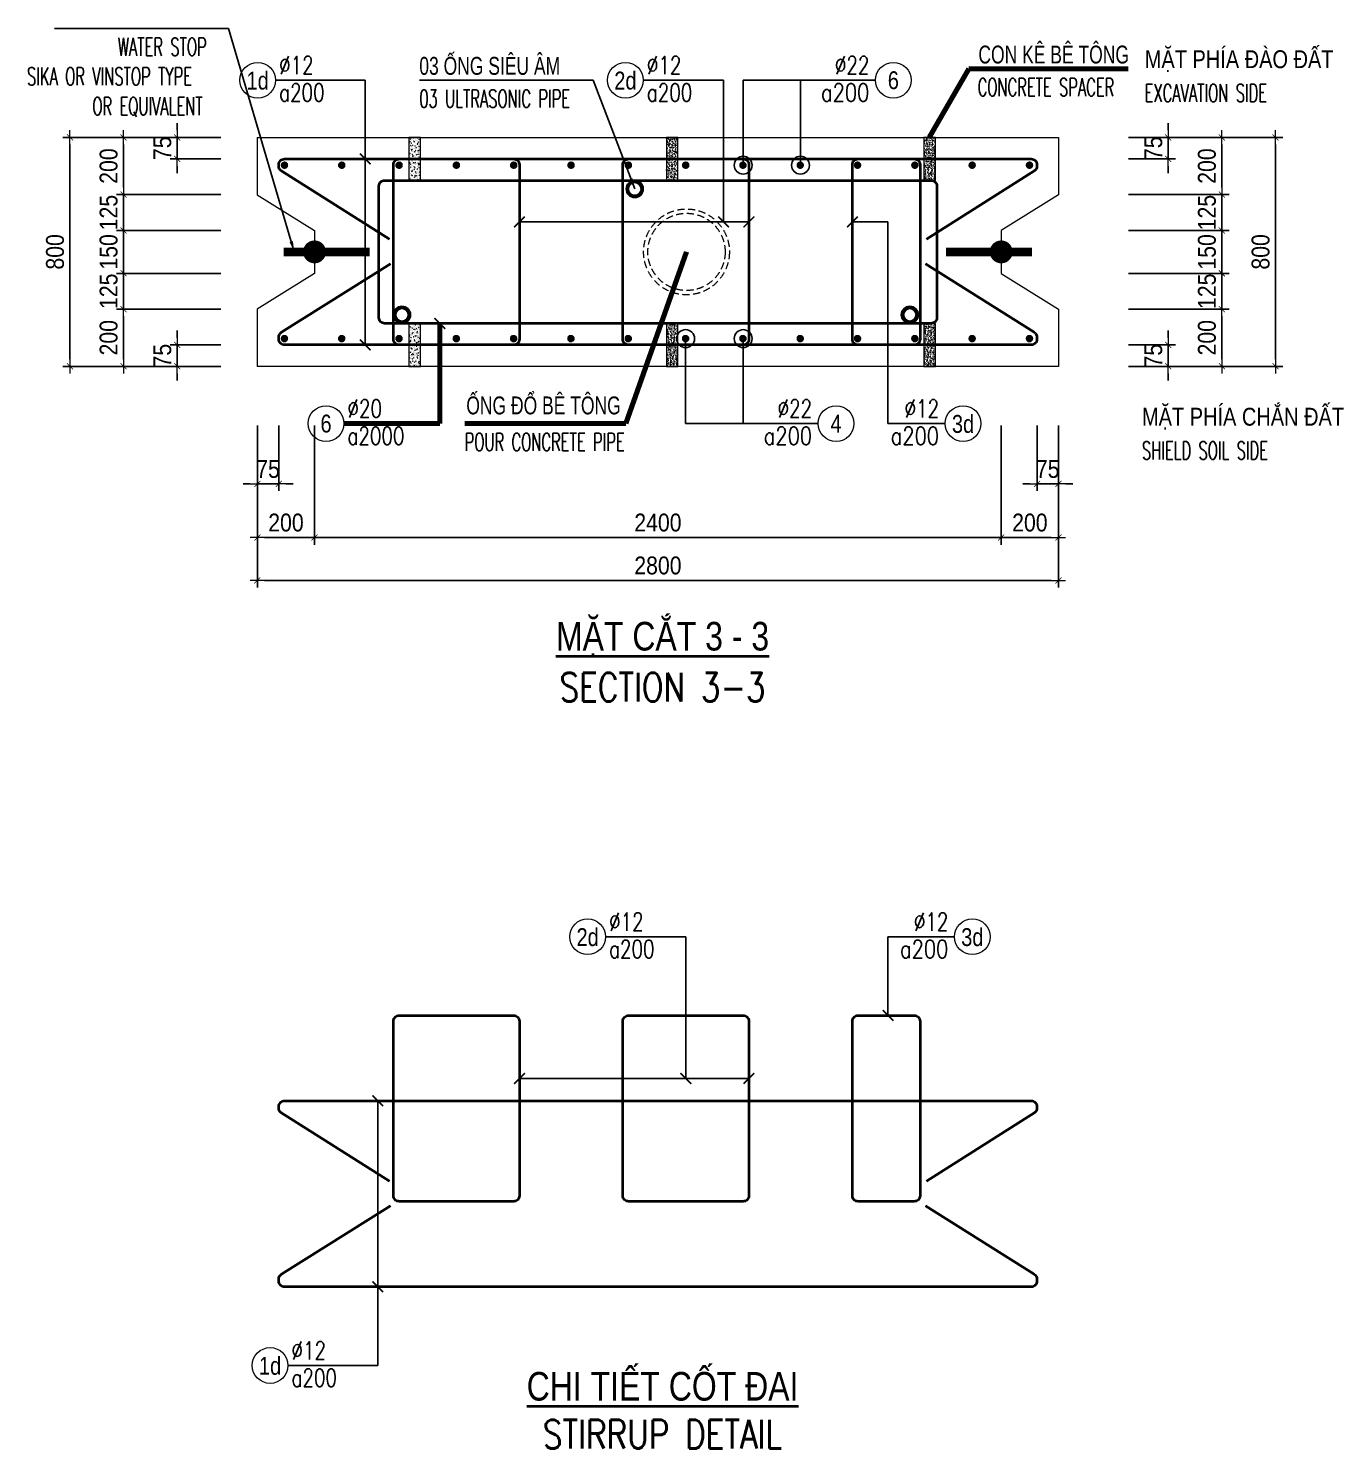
# Model space of a CAD drawing. Header units: millimetres. Extents: x -642477 to 1168880, y -27982 to 330379.
# Drawn here: x 72761 to 86552, y 66877 to 81767 of the extents above; entities that cross this region are included whole.
import ezdxf
from ezdxf.enums import TextEntityAlignment as Align

# ---------------------------------------------------------------- set-up
doc = ezdxf.new("R2010")
doc.units = ezdxf.units.MM
doc.linetypes.add('HIDDEN', pattern=[0.375, 0.25, -0.125])
doc.layers.get('0').update_dxf_attribs({"lineweight": 20})
doc.layers.get('Defpoints').update_dxf_attribs({"color": 151, "lineweight": 9})
for name, color, linetype, lineweight in [('NDC_S_BREAK-LINE', 1, 'Continuous', 15), ('NDC_S_DIAPHGRAM WALL', 3, 'Continuous', 20), ('NDC_S_DIM', 1, 'Continuous', 15), ('NDC_S_ENG TITLE', 3, 'Continuous', 20), ('NDC_S_HATCH MATERIAL', 8, 'Continuous', 13), ('NDC_S_LEADER', 1, 'Continuous', 15), ('NDC_S_LEVEL TEXT', 7, 'Continuous', 20), ('NDC_S_REBAR', 4, 'Continuous', 35), ('NDC_S_VN TEXT', 7, 'Continuous', 20), ('NDC_S_VN TITLE', 6, 'Continuous', 35)]:
    doc.layers.add(name, color=color, linetype=linetype, lineweight=lineweight)
doc.layers.add('NDC_S_REBAR DES.', color=2, linetype='Continuous')
doc.styles.add('ARIAL', font='arial.ttf', dxfattribs={"width": 0.8})
doc.styles.add('NDC_ARIAL', font='arial.ttf', dxfattribs={"width": 0.85})
doc.styles.add('NDC_DIM', font='', dxfattribs={"width": 0.75})
doc.styles.add('NDC_EN TXT', font='romans.shx', dxfattribs={"width": 0.8})
doc.styles.get('NDC_DIM').set_extended_font_data('Dotum')
doc.dimstyles.new('A1-NDC-1-25 (x3)', dxfattribs={"dimscale": 75, "dimtxt": 2.5, "dimasz": 1, "dimexe": 1, "dimexo": 0, "dimgap": 0.8, "dimtad": 1, "dimdec": 0, "dimlfac": 0.333333, "dimdsep": 46, "dimtxsty": 'NDC_ARIAL', "dimblk": 'DIMMARK', "dimcen": 49999.938995, "dimdle": 1.5, "dimclrd": 1, "dimclre": 1, "dimclrt": 3, "dimadec": 0, "dimazin": 0, "dimtfac": 1, "dimtdec": 0, "dimtix": 1, "dimtmove": 2, "dimatfit": 3, "dimfxl": 1, "dimarcsym": 0})
doc.dimstyles.new('NDC_dim_25', dxfattribs={"dimscale": 25, "dimtxt": 2.2, "dimasz": 1.5, "dimexe": 1.5, "dimexo": 2.5, "dimgap": 1, "dimtad": 1, "dimdec": 0, "dimzin": 0, "dimdsep": 46, "dimtxsty": 'NDC_DIM', "dimblk": 'DIMMARK', "dimcen": 0.09, "dimdle": 1.2, "dimclrd": 1, "dimclre": 1, "dimclrt": 3, "dimadec": 0, "dimazin": 0, "dimtfac": 1, "dimtdec": 0, "dimtix": 1, "dimtofl": 0, "dimtmove": 0, "dimatfit": 3, "dimfxl": 6, "dimfxlon": 1, "dimtolj": 1, "dimtzin": 0, "dimarcsym": 0})

# ---------------------------------------------------------------- blocks, each defined once
blk = doc.blocks.new('DIMMARK')
at = {"layer": 'NDC_S_DIM', "color": 1}
blk.add_line((-1.5, 0), (1, 0), dxfattribs=at)
at = {"layer": 'NDC_S_DIM', "color": 2, "const_width": 0.1}
blk.add_lwpolyline([(-0.424, -0.424), (0.424, 0.424)], dxfattribs=at)
blk = doc.blocks.new('*U366')
blk.add_circle((2.5, 0), 2.5)
at = {"layer": 'NDC_S_VN TEXT', "color": 3, "style": 'NDC_EN TXT'}
for tag, width, p in [('DK2', 0.75, (-0.85, 0.85)), ('KC2', 0.8, (-0.85, -2.97))]:
    blk.add_attdef(tag, text='', height=2.5, dxfattribs=dict(at, width=width)).set_placement(p, align=Align.RIGHT)
at = {"layer": 'NDC_S_VN TEXT', "color": 7, "style": 'ARIAL', "width": 0.8}
blk.add_attdef('SH3', text='', height=2.5, dxfattribs=at).set_placement((2.5, 0), align=Align.MIDDLE)
blk = doc.blocks.new('Ong sieu am')
at = {"layer": 'NDC_S_HATCH MATERIAL'}
h = blk.add_hatch(dxfattribs=at)
h.set_pattern_fill('ANSI31', color=256, scale=20)
h.set_pattern_definition([(45, (0, 0), (-1.76776695, 1.76776695), [])])
h.paths.add_polyline_path([(-7119.3, 51158.9, 1), (-7179.3, 51158.9, 1)])
h.paths.add_polyline_path([(-7171.3, 51158.9, -1), (-7127.3, 51158.9, -1)], flags=16)
at = {"layer": 'NDC_S_REBAR DES.'}
for radius in [30, 22]:
    blk.add_circle((-7149.3, 51158.9), radius, dxfattribs=at)
blk = doc.blocks.new('ong do BT')
at = {"layer": 'NDC_S_HATCH MATERIAL', "linetype": 'HIDDEN', "ltscale": 100}
for radius in [150, 135]:
    blk.add_circle((-6323.7, 51237.8), radius, dxfattribs=at)
blk = doc.blocks.new('con ke BT')
at = {"layer": 'NDC_S_HATCH MATERIAL'}
h = blk.add_hatch(dxfattribs=at)
h.set_pattern_fill('AR-CONC', color=256, scale=2)
h.set_pattern_definition([(50, (0, 0), (14.3452037, -1.2550427), [1.5, -16.5]), (355, (0, 0), (-2.7750267, 15.0438427), [1.2, -13.2]), (100.451444, (1.195, -0.105), (11.570177, 13.7888), [1.274804, -14.0228422]), (46.1842, (0, 4), (21.3448266, -3.3103856), [2.25, -24.75]), (96.635635, (1.779, 3.724), (18.693239, 19.482372), [1.912207, -21.034275]), (351.184164, (0, 4), (18.693239, 19.482372), [1.8, -19.8]), (21, (2, 3), (11.938141, -8.0523778), [1.5, -16.5]), (326, (2, 3), (4.8663066, 14.503001), [1.2, -13.2]), (71.451445, (2.995, 2.329), (16.8044475, 6.450623), [1.274804, -14.0228422]), (37.5, (0, 0), (0.2431971, 6.6578771), [0, -13.04, 0, -13.4, 0, -13.25]), (7.5, (0, 0), (5.2613907, 7.8882342), [0, -7.64, 0, -12.74, 0, -5.05]), (327.5, (-4.46, 0), (10.6764487, -0.45109743), [0, -5, 0, -15.6, 0, -20.7]), (317.5, (-6.46, 0), (11.6637234, 2.0020996), [0, -6.5, 0, -10.36, 0, -14.7])])
h.paths.add_polyline_path([(-7076.9, 51430.9), (-7116.9, 51430.9), (-7116.9, 51280.9), (-7076.9, 51280.9)])
at = {"layer": 'NDC_S_BREAK-LINE'}
blk.add_lwpolyline([(-7116.9, 51430.9), (-7116.9, 51280.9), (-7076.9, 51280.9), (-7076.9, 51430.9)], close=True, dxfattribs=at)
blk = doc.blocks.new('*U599')
at = {"layer": 'NDC_S_LEADER', "xscale": 3, "yscale": 3, "zscale": 3}
blk.add_blockref('con ke BT', (21291, -154068), dxfattribs=at)
blk = doc.blocks.new('*U600')
at = {"layer": 'NDC_S_DIM', "color": 0, "linetype": 'ByBlock', "lineweight": -2, "transparency": 16777216}
for p in [(0, 0), (2700, 0), (5400, 0)]:
    blk.add_blockref('*U599', p, dxfattribs=at)
blk = doc.blocks.new('*U601')
at = {"layer": 'NDC_S_LEADER', "xscale": 3, "yscale": 3, "zscale": 3}
blk.add_blockref('con ke BT', (21291, -154068), dxfattribs=at)
blk = doc.blocks.new('*U602')
at = {"layer": 'NDC_S_DIM', "color": 0, "linetype": 'ByBlock', "lineweight": -2, "transparency": 16777216}
for p in [(0, 0), (2700, 0), (5400, 0)]:
    blk.add_blockref('*U601', p, dxfattribs=at)
blk = doc.blocks.new('*U367')
blk.add_circle((-2.5, 0), 2.5)
at = {"layer": 'NDC_S_VN TEXT', "color": 3, "style": 'NDC_EN TXT', "width": 0.75}
for tag, p in [('DK1', (0.5, 0.85)), ('KC1', (0.5, -2.97))]:
    blk.add_attdef(tag, p, '', height=2.5, dxfattribs=at)
at = {"layer": 'NDC_S_VN TEXT', "color": 7, "style": 'ARIAL', "width": 0.8}
blk.add_attdef('SH2', text='', height=2.5, dxfattribs=at).set_placement((-2.5, 0), align=Align.MIDDLE)
blk = doc.blocks.new('kata_block_THEP')
at = {"layer": 'NDC_S_REBAR', "color": 0}
for p, q in [((-0.5, 0), (0.5, 0)), ((-0.35, 0.35), (0.35, -0.35)), ((0.35, 0.35), (-0.35, -0.35)), ((0, 0.5), (0, -0.5))]:
    blk.add_line(p, q, dxfattribs=at)
at = {"layer": 'NDC_S_REBAR', "color": 0, "const_width": 0.0833}
blk.add_lwpolyline([(-0.5, 0, 1), (0.5, 0, 1), (-0.5, 0, 1)], format="xyb", dxfattribs=at)
blk = doc.blocks.new('*U603')
at = {"layer": 'NDC_S_REBAR', "ltscale": 80, "xscale": 72, "yscale": 72, "zscale": 72}
blk.add_blockref('kata_block_THEP', (0, 0), dxfattribs=at)
blk = doc.blocks.new('*U604')
at = {"layer": 'NDC_S_LEVEL TEXT', "color": 0, "linetype": 'ByBlock', "lineweight": -2, "transparency": 16777216}
for p in [(0, 0), (600.9, 0), (1201.8, 0), (1802.7, 0), (2403.6, 0), (3004.5, 0), (3605.4, 0), (4206.3, 0), (4807.2, 0), (5408.1, 0), (6009, 0), (6609.9, 0), (7210.8, 0), (7811.7, 0)]:
    blk.add_blockref('*U603', p, dxfattribs=at)
blk = doc.blocks.new('*D649')
at = {"layer": 'Defpoints', "color": 0, "ltscale": 100, "transparency": 16777216}
for p in [(73759, 78824), (74779, 78824), (74779, 78224)]:
    blk.add_point(p, dxfattribs=at)
at = {"layer": 'NDC_S_DIM', "color": 1, "lineweight": -2, "ltscale": 100, "transparency": 16777216}
for p, q in [((74779, 78824), (73684, 78824)), ((73759, 78299), (73759, 78749)), ((74779, 78224), (73684, 78224))]:
    blk.add_line(p, q, dxfattribs=at)
at = {"layer": 'NDC_S_DIM', "color": 1, "lineweight": -2, "ltscale": 100, "transparency": 16777216, "xscale": 75, "yscale": 75, "zscale": 75}
for p, rotation in [((73759, 78824), 90), ((73759, 78224), 270)]:
    blk.add_blockref('DIMMARK', p, dxfattribs=dict(at, rotation=rotation))
at = {"layer": 'NDC_S_DIM', "color": 3, "ltscale": 100, "transparency": 16777216, "insert": (73603, 78524), "char_height": 187.5, "attachment_point": 5, "rotation": 90, "style": 'NDC_ARIAL'}
blk.add_mtext('200', dxfattribs=at)
blk = doc.blocks.new('*D650')
at = {"layer": 'Defpoints', "color": 0, "ltscale": 100, "transparency": 16777216}
for p in [(73759, 79199), (74779, 79199), (74779, 78824)]:
    blk.add_point(p, dxfattribs=at)
at = {"layer": 'NDC_S_DIM', "color": 1, "lineweight": -2, "ltscale": 100, "transparency": 16777216}
for p, q in [((73759, 79274), (73759, 79349)), ((74779, 79199), (73684, 79199)), ((73759, 78824), (73759, 79199)), ((74779, 78824), (73684, 78824)), ((73759, 78749), (73759, 78674))]:
    blk.add_line(p, q, dxfattribs=at)
at = {"layer": 'NDC_S_DIM', "color": 1, "lineweight": -2, "ltscale": 100, "transparency": 16777216, "xscale": 75, "yscale": 75, "zscale": 75}
for p, rotation in [((73759, 79199), 270), ((73759, 78824), 90)]:
    blk.add_blockref('DIMMARK', p, dxfattribs=dict(at, rotation=rotation))
at = {"layer": 'NDC_S_DIM', "color": 3, "ltscale": 100, "transparency": 16777216, "insert": (73603, 79011), "char_height": 187.5, "attachment_point": 5, "rotation": 90, "style": 'NDC_ARIAL'}
blk.add_mtext('125', dxfattribs=at)
blk = doc.blocks.new('*D651')
at = {"layer": 'Defpoints', "color": 0, "ltscale": 100, "transparency": 16777216}
for p in [(73759, 79649), (74779, 79649), (74779, 79199)]:
    blk.add_point(p, dxfattribs=at)
at = {"layer": 'NDC_S_DIM', "color": 1, "lineweight": -2, "ltscale": 100, "transparency": 16777216}
for p, q in [((73759, 79724), (73759, 79799)), ((74779, 79649), (73684, 79649)), ((73759, 79199), (73759, 79649)), ((74779, 79199), (73684, 79199)), ((73759, 79124), (73759, 79049))]:
    blk.add_line(p, q, dxfattribs=at)
at = {"layer": 'NDC_S_DIM', "color": 1, "lineweight": -2, "ltscale": 100, "transparency": 16777216, "xscale": 75, "yscale": 75, "zscale": 75}
for p, rotation in [((73759, 79649), 270), ((73759, 79199), 90)]:
    blk.add_blockref('DIMMARK', p, dxfattribs=dict(at, rotation=rotation))
at = {"layer": 'NDC_S_DIM', "color": 3, "ltscale": 100, "transparency": 16777216, "insert": (73603, 79424), "char_height": 187.5, "attachment_point": 5, "rotation": 90, "style": 'NDC_ARIAL'}
blk.add_mtext('150', dxfattribs=at)
blk = doc.blocks.new('*D652')
at = {"layer": 'Defpoints', "color": 0, "ltscale": 100, "transparency": 16777216}
for p in [(73759, 80024), (74779, 80024), (74779, 79649)]:
    blk.add_point(p, dxfattribs=at)
at = {"layer": 'NDC_S_DIM', "color": 1, "lineweight": -2, "ltscale": 100, "transparency": 16777216}
for p, q in [((73759, 80099), (73759, 80174)), ((74779, 80024), (73684, 80024)), ((73759, 79649), (73759, 80024)), ((74779, 79649), (73684, 79649)), ((73759, 79574), (73759, 79499))]:
    blk.add_line(p, q, dxfattribs=at)
at = {"layer": 'NDC_S_DIM', "color": 1, "lineweight": -2, "ltscale": 100, "transparency": 16777216, "xscale": 75, "yscale": 75, "zscale": 75}
for p, rotation in [((73759, 80024), 270), ((73759, 79649), 90)]:
    blk.add_blockref('DIMMARK', p, dxfattribs=dict(at, rotation=rotation))
at = {"layer": 'NDC_S_DIM', "color": 3, "ltscale": 100, "transparency": 16777216, "insert": (73603, 79836), "char_height": 187.5, "attachment_point": 5, "rotation": 90, "style": 'NDC_ARIAL'}
blk.add_mtext('125', dxfattribs=at)
blk = doc.blocks.new('*D653')
at = {"layer": 'Defpoints', "color": 0, "ltscale": 100, "transparency": 16777216}
for p in [(73759, 80624), (74779, 80624), (74779, 80024)]:
    blk.add_point(p, dxfattribs=at)
at = {"layer": 'NDC_S_DIM', "color": 1, "lineweight": -2, "ltscale": 100, "transparency": 16777216}
for p, q in [((74779, 80624), (73684, 80624)), ((73759, 80099), (73759, 80549)), ((74779, 80024), (73684, 80024))]:
    blk.add_line(p, q, dxfattribs=at)
at = {"layer": 'NDC_S_DIM', "color": 1, "lineweight": -2, "ltscale": 100, "transparency": 16777216, "xscale": 75, "yscale": 75, "zscale": 75}
for p, rotation in [((73759, 80624), 90), ((73759, 80024), 270)]:
    blk.add_blockref('DIMMARK', p, dxfattribs=dict(at, rotation=rotation))
at = {"layer": 'NDC_S_DIM', "color": 3, "ltscale": 100, "transparency": 16777216, "insert": (73603, 80324), "char_height": 187.5, "attachment_point": 5, "rotation": 90, "style": 'NDC_ARIAL'}
blk.add_mtext('200', dxfattribs=at)
blk = doc.blocks.new('*D654')
at = {"layer": 'Defpoints', "color": 0, "ltscale": 100, "transparency": 16777216}
for p in [(73197, 80624), (74779, 80624), (74779, 78224)]:
    blk.add_point(p, dxfattribs=at)
at = {"layer": 'NDC_S_DIM', "color": 1, "lineweight": -2, "ltscale": 100, "transparency": 16777216}
for p, q in [((74779, 80624), (73122, 80624)), ((73197, 78299), (73197, 80549)), ((74779, 78224), (73122, 78224))]:
    blk.add_line(p, q, dxfattribs=at)
at = {"layer": 'NDC_S_DIM', "color": 1, "lineweight": -2, "ltscale": 100, "transparency": 16777216, "xscale": 75, "yscale": 75, "zscale": 75}
for p, rotation in [((73197, 80624), 90), ((73197, 78224), 270)]:
    blk.add_blockref('DIMMARK', p, dxfattribs=dict(at, rotation=rotation))
at = {"layer": 'NDC_S_DIM', "color": 3, "ltscale": 100, "transparency": 16777216, "insert": (73041, 79424), "char_height": 187.5, "attachment_point": 5, "rotation": 90, "style": 'NDC_ARIAL'}
blk.add_mtext('800', dxfattribs=at)
blk = doc.blocks.new('*D655')
at = {"layer": 'Defpoints', "color": 0, "ltscale": 100, "transparency": 16777216}
for p in [(74322, 78449), (74779, 78449), (74779, 78224)]:
    blk.add_point(p, dxfattribs=at)
at = {"layer": 'NDC_S_DIM', "color": 1, "lineweight": -2, "ltscale": 100, "transparency": 16777216}
for p, q in [((74322, 78524), (74322, 78599)), ((74779, 78449), (74247, 78449)), ((74322, 78224), (74322, 78449)), ((74779, 78224), (74247, 78224)), ((74322, 78149), (74322, 78074))]:
    blk.add_line(p, q, dxfattribs=at)
at = {"layer": 'NDC_S_DIM', "color": 1, "lineweight": -2, "ltscale": 100, "transparency": 16777216, "xscale": 75, "yscale": 75, "zscale": 75}
for p, rotation in [((74322, 78449), 270), ((74322, 78224), 90)]:
    blk.add_blockref('DIMMARK', p, dxfattribs=dict(at, rotation=rotation))
at = {"layer": 'NDC_S_DIM', "color": 3, "ltscale": 100, "transparency": 16777216, "insert": (74166, 78336), "char_height": 187.5, "attachment_point": 5, "rotation": 90, "style": 'NDC_ARIAL'}
blk.add_mtext('75', dxfattribs=at)
blk = doc.blocks.new('*D656')
at = {"layer": 'Defpoints', "color": 0, "ltscale": 100, "transparency": 16777216}
for p in [(74322, 80624), (74779, 80624), (74779, 80399)]:
    blk.add_point(p, dxfattribs=at)
at = {"layer": 'NDC_S_DIM', "color": 1, "lineweight": -2, "ltscale": 100, "transparency": 16777216}
for p, q in [((74322, 80699), (74322, 80774)), ((74779, 80624), (74247, 80624)), ((74322, 80399), (74322, 80624)), ((74779, 80399), (74247, 80399)), ((74322, 80324), (74322, 80249))]:
    blk.add_line(p, q, dxfattribs=at)
at = {"layer": 'NDC_S_DIM', "color": 1, "lineweight": -2, "ltscale": 100, "transparency": 16777216, "xscale": 75, "yscale": 75, "zscale": 75}
for p, rotation in [((74322, 80624), 270), ((74322, 80399), 90)]:
    blk.add_blockref('DIMMARK', p, dxfattribs=dict(at, rotation=rotation))
at = {"layer": 'NDC_S_DIM', "color": 3, "ltscale": 100, "transparency": 16777216, "insert": (74166, 80511), "char_height": 187.5, "attachment_point": 5, "rotation": 90, "style": 'NDC_ARIAL'}
blk.add_mtext('75', dxfattribs=at)
blk = doc.blocks.new('*D657')
at = {"layer": 'Defpoints', "color": 0, "ltscale": 100, "transparency": 16777216}
for p in [(84295, 78824), (85275, 78824), (84295, 78224)]:
    blk.add_point(p, dxfattribs=at)
at = {"layer": 'NDC_S_DIM', "color": 1, "lineweight": -2, "ltscale": 100, "transparency": 16777216}
for p, q in [((84295, 78824), (85350, 78824)), ((85275, 78299), (85275, 78749)), ((84295, 78224), (85350, 78224))]:
    blk.add_line(p, q, dxfattribs=at)
at = {"layer": 'NDC_S_DIM', "color": 1, "lineweight": -2, "ltscale": 100, "transparency": 16777216, "xscale": 75, "yscale": 75, "zscale": 75}
for p, rotation in [((85275, 78824), 90), ((85275, 78224), 270)]:
    blk.add_blockref('DIMMARK', p, dxfattribs=dict(at, rotation=rotation))
at = {"layer": 'NDC_S_DIM', "color": 3, "ltscale": 100, "transparency": 16777216, "insert": (85119, 78524), "char_height": 187.5, "attachment_point": 5, "rotation": 90, "style": 'NDC_ARIAL'}
blk.add_mtext('200', dxfattribs=at)
blk = doc.blocks.new('*D658')
at = {"layer": 'Defpoints', "color": 0, "ltscale": 100, "transparency": 16777216}
for p in [(84295, 79199), (85275, 79199), (84295, 78824)]:
    blk.add_point(p, dxfattribs=at)
at = {"layer": 'NDC_S_DIM', "color": 1, "lineweight": -2, "ltscale": 100, "transparency": 16777216}
for p, q in [((85275, 79274), (85275, 79349)), ((84295, 79199), (85350, 79199)), ((85275, 78824), (85275, 79199)), ((84295, 78824), (85350, 78824)), ((85275, 78749), (85275, 78674))]:
    blk.add_line(p, q, dxfattribs=at)
at = {"layer": 'NDC_S_DIM', "color": 1, "lineweight": -2, "ltscale": 100, "transparency": 16777216, "xscale": 75, "yscale": 75, "zscale": 75}
for p, rotation in [((85275, 79199), 270), ((85275, 78824), 90)]:
    blk.add_blockref('DIMMARK', p, dxfattribs=dict(at, rotation=rotation))
at = {"layer": 'NDC_S_DIM', "color": 3, "ltscale": 100, "transparency": 16777216, "insert": (85119, 79011), "char_height": 187.5, "attachment_point": 5, "rotation": 90, "style": 'NDC_ARIAL'}
blk.add_mtext('125', dxfattribs=at)
blk = doc.blocks.new('*D659')
at = {"layer": 'Defpoints', "color": 0, "ltscale": 100, "transparency": 16777216}
for p in [(84295, 79649), (85275, 79649), (84295, 79199)]:
    blk.add_point(p, dxfattribs=at)
at = {"layer": 'NDC_S_DIM', "color": 1, "lineweight": -2, "ltscale": 100, "transparency": 16777216}
for p, q in [((85275, 79724), (85275, 79799)), ((84295, 79649), (85350, 79649)), ((85275, 79199), (85275, 79649)), ((84295, 79199), (85350, 79199)), ((85275, 79124), (85275, 79049))]:
    blk.add_line(p, q, dxfattribs=at)
at = {"layer": 'NDC_S_DIM', "color": 1, "lineweight": -2, "ltscale": 100, "transparency": 16777216, "xscale": 75, "yscale": 75, "zscale": 75}
for p, rotation in [((85275, 79649), 270), ((85275, 79199), 90)]:
    blk.add_blockref('DIMMARK', p, dxfattribs=dict(at, rotation=rotation))
at = {"layer": 'NDC_S_DIM', "color": 3, "ltscale": 100, "transparency": 16777216, "insert": (85119, 79424), "char_height": 187.5, "attachment_point": 5, "rotation": 90, "style": 'NDC_ARIAL'}
blk.add_mtext('150', dxfattribs=at)
blk = doc.blocks.new('*D660')
at = {"layer": 'Defpoints', "color": 0, "ltscale": 100, "transparency": 16777216}
for p in [(84295, 80024), (85275, 80024), (84295, 79649)]:
    blk.add_point(p, dxfattribs=at)
at = {"layer": 'NDC_S_DIM', "color": 1, "lineweight": -2, "ltscale": 100, "transparency": 16777216}
for p, q in [((85275, 80099), (85275, 80174)), ((84295, 80024), (85350, 80024)), ((85275, 79649), (85275, 80024)), ((84295, 79649), (85350, 79649)), ((85275, 79574), (85275, 79499))]:
    blk.add_line(p, q, dxfattribs=at)
at = {"layer": 'NDC_S_DIM', "color": 1, "lineweight": -2, "ltscale": 100, "transparency": 16777216, "xscale": 75, "yscale": 75, "zscale": 75}
for p, rotation in [((85275, 80024), 270), ((85275, 79649), 90)]:
    blk.add_blockref('DIMMARK', p, dxfattribs=dict(at, rotation=rotation))
at = {"layer": 'NDC_S_DIM', "color": 3, "ltscale": 100, "transparency": 16777216, "insert": (85119, 79836), "char_height": 187.5, "attachment_point": 5, "rotation": 90, "style": 'NDC_ARIAL'}
blk.add_mtext('125', dxfattribs=at)
blk = doc.blocks.new('*D661')
at = {"layer": 'Defpoints', "color": 0, "ltscale": 100, "transparency": 16777216}
for p in [(84295, 80624), (85275, 80624), (84295, 80024)]:
    blk.add_point(p, dxfattribs=at)
at = {"layer": 'NDC_S_DIM', "color": 1, "lineweight": -2, "ltscale": 100, "transparency": 16777216}
for p, q in [((84295, 80624), (85350, 80624)), ((85275, 80099), (85275, 80549)), ((84295, 80024), (85350, 80024))]:
    blk.add_line(p, q, dxfattribs=at)
at = {"layer": 'NDC_S_DIM', "color": 1, "lineweight": -2, "ltscale": 100, "transparency": 16777216, "xscale": 75, "yscale": 75, "zscale": 75}
for p, rotation in [((85275, 80624), 90), ((85275, 80024), 270)]:
    blk.add_blockref('DIMMARK', p, dxfattribs=dict(at, rotation=rotation))
at = {"layer": 'NDC_S_DIM', "color": 3, "ltscale": 100, "transparency": 16777216, "insert": (85119, 80324), "char_height": 187.5, "attachment_point": 5, "rotation": 90, "style": 'NDC_ARIAL'}
blk.add_mtext('200', dxfattribs=at)
blk = doc.blocks.new('*D662')
at = {"layer": 'Defpoints', "color": 0, "ltscale": 100, "transparency": 16777216}
for p in [(84295, 80624), (85838, 80624), (84295, 78224)]:
    blk.add_point(p, dxfattribs=at)
at = {"layer": 'NDC_S_DIM', "color": 1, "lineweight": -2, "ltscale": 100, "transparency": 16777216}
for p, q in [((84295, 80624), (85913, 80624)), ((85838, 78299), (85838, 80549)), ((84295, 78224), (85913, 78224))]:
    blk.add_line(p, q, dxfattribs=at)
at = {"layer": 'NDC_S_DIM', "color": 1, "lineweight": -2, "ltscale": 100, "transparency": 16777216, "xscale": 75, "yscale": 75, "zscale": 75}
for p, rotation in [((85838, 80624), 90), ((85838, 78224), 270)]:
    blk.add_blockref('DIMMARK', p, dxfattribs=dict(at, rotation=rotation))
at = {"layer": 'NDC_S_DIM', "color": 3, "ltscale": 100, "transparency": 16777216, "insert": (85682, 79424), "char_height": 187.5, "attachment_point": 5, "rotation": 90, "style": 'NDC_ARIAL'}
blk.add_mtext('800', dxfattribs=at)
blk = doc.blocks.new('*D663')
at = {"layer": 'Defpoints', "color": 0, "ltscale": 100, "transparency": 16777216}
for p in [(84295, 78449), (84713, 78449), (84295, 78224)]:
    blk.add_point(p, dxfattribs=at)
at = {"layer": 'NDC_S_DIM', "color": 1, "lineweight": -2, "ltscale": 100, "transparency": 16777216}
for p, q in [((84713, 78524), (84713, 78599)), ((84295, 78449), (84788, 78449)), ((84713, 78224), (84713, 78449)), ((84295, 78224), (84788, 78224)), ((84713, 78149), (84713, 78074))]:
    blk.add_line(p, q, dxfattribs=at)
at = {"layer": 'NDC_S_DIM', "color": 1, "lineweight": -2, "ltscale": 100, "transparency": 16777216, "xscale": 75, "yscale": 75, "zscale": 75}
for p, rotation in [((84713, 78449), 270), ((84713, 78224), 90)]:
    blk.add_blockref('DIMMARK', p, dxfattribs=dict(at, rotation=rotation))
at = {"layer": 'NDC_S_DIM', "color": 3, "ltscale": 100, "transparency": 16777216, "insert": (84557, 78336), "char_height": 187.5, "attachment_point": 5, "rotation": 90, "style": 'NDC_ARIAL'}
blk.add_mtext('75', dxfattribs=at)
blk = doc.blocks.new('*D664')
at = {"layer": 'Defpoints', "color": 0, "ltscale": 100, "transparency": 16777216}
for p in [(84295, 80624), (84713, 80624), (84295, 80399)]:
    blk.add_point(p, dxfattribs=at)
at = {"layer": 'NDC_S_DIM', "color": 1, "lineweight": -2, "ltscale": 100, "transparency": 16777216}
for p, q in [((84713, 80699), (84713, 80774)), ((84295, 80624), (84788, 80624)), ((84713, 80399), (84713, 80624)), ((84295, 80399), (84788, 80399)), ((84713, 80324), (84713, 80249))]:
    blk.add_line(p, q, dxfattribs=at)
at = {"layer": 'NDC_S_DIM', "color": 1, "lineweight": -2, "ltscale": 100, "transparency": 16777216, "xscale": 75, "yscale": 75, "zscale": 75}
for p, rotation in [((84713, 80624), 270), ((84713, 80399), 90)]:
    blk.add_blockref('DIMMARK', p, dxfattribs=dict(at, rotation=rotation))
at = {"layer": 'NDC_S_DIM', "color": 3, "ltscale": 100, "transparency": 16777216, "insert": (84557, 80511), "char_height": 187.5, "attachment_point": 5, "rotation": 90, "style": 'NDC_ARIAL'}
blk.add_mtext('75', dxfattribs=at)
blk = doc.blocks.new('*D665')
at = {"layer": 'Defpoints', "color": 0, "ltscale": 100, "transparency": 16777216}
for p in [(75162, 77604), (75387, 77604), (75387, 76992)]:
    blk.add_point(p, dxfattribs=at)
at = {"layer": 'NDC_S_DIM', "color": 1, "lineweight": -2, "ltscale": 100, "transparency": 16777216}
for p, q in [((75162, 77604), (75162, 76917)), ((75387, 77604), (75387, 76917)), ((75087, 76992), (75012, 76992)), ((75162, 76992), (75387, 76992)), ((75462, 76992), (75537, 76992))]:
    blk.add_line(p, q, dxfattribs=at)
at = {"layer": 'NDC_S_DIM', "color": 1, "lineweight": -2, "ltscale": 100, "transparency": 16777216, "xscale": 75, "yscale": 75, "zscale": 75}
blk.add_blockref('DIMMARK', (75162, 76992), dxfattribs=at)
at = {"layer": 'NDC_S_DIM', "color": 1, "lineweight": -2, "ltscale": 100, "transparency": 16777216, "xscale": 75, "yscale": 75, "zscale": 75, "rotation": 180}
blk.add_blockref('DIMMARK', (75387, 76992), dxfattribs=at)
at = {"layer": 'NDC_S_DIM', "color": 3, "ltscale": 100, "transparency": 16777216, "insert": (75274, 77147), "char_height": 187.5, "attachment_point": 5, "style": 'NDC_ARIAL'}
blk.add_mtext('75', dxfattribs=at)
blk = doc.blocks.new('*D666')
at = {"layer": 'Defpoints', "color": 0, "ltscale": 100, "transparency": 16777216}
for p in [(83337, 77604), (83562, 77604), (83562, 76992)]:
    blk.add_point(p, dxfattribs=at)
at = {"layer": 'NDC_S_DIM', "color": 1, "lineweight": -2, "ltscale": 100, "transparency": 16777216}
for p, q in [((83337, 77604), (83337, 76917)), ((83562, 77604), (83562, 76917)), ((83262, 76992), (83187, 76992)), ((83337, 76992), (83562, 76992)), ((83637, 76992), (83712, 76992))]:
    blk.add_line(p, q, dxfattribs=at)
at = {"layer": 'NDC_S_DIM', "color": 1, "lineweight": -2, "ltscale": 100, "transparency": 16777216, "xscale": 75, "yscale": 75, "zscale": 75}
blk.add_blockref('DIMMARK', (83337, 76992), dxfattribs=at)
at = {"layer": 'NDC_S_DIM', "color": 1, "lineweight": -2, "ltscale": 100, "transparency": 16777216, "xscale": 75, "yscale": 75, "zscale": 75, "rotation": 180}
blk.add_blockref('DIMMARK', (83562, 76992), dxfattribs=at)
at = {"layer": 'NDC_S_DIM', "color": 3, "ltscale": 100, "transparency": 16777216, "insert": (83449, 77147), "char_height": 187.5, "attachment_point": 5, "style": 'NDC_ARIAL'}
blk.add_mtext('75', dxfattribs=at)
blk = doc.blocks.new('*D667')
at = {"layer": 'Defpoints', "color": 0, "ltscale": 100, "transparency": 16777216}
for p in [(75162, 77604), (75762, 77604), (75762, 76429)]:
    blk.add_point(p, dxfattribs=at)
at = {"layer": 'NDC_S_DIM', "color": 1, "lineweight": -2, "ltscale": 100, "transparency": 16777216}
for p, q in [((75162, 77604), (75162, 76354)), ((75762, 77604), (75762, 76354)), ((75237, 76429), (75687, 76429))]:
    blk.add_line(p, q, dxfattribs=at)
at = {"layer": 'NDC_S_DIM', "color": 1, "lineweight": -2, "ltscale": 100, "transparency": 16777216, "xscale": 75, "yscale": 75, "zscale": 75, "rotation": 180}
blk.add_blockref('DIMMARK', (75162, 76429), dxfattribs=at)
at = {"layer": 'NDC_S_DIM', "color": 1, "lineweight": -2, "ltscale": 100, "transparency": 16777216, "xscale": 75, "yscale": 75, "zscale": 75}
blk.add_blockref('DIMMARK', (75762, 76429), dxfattribs=at)
at = {"layer": 'NDC_S_DIM', "color": 3, "ltscale": 100, "transparency": 16777216, "insert": (75462, 76585), "char_height": 187.5, "attachment_point": 5, "style": 'NDC_ARIAL'}
blk.add_mtext('200', dxfattribs=at)
blk = doc.blocks.new('*D668')
at = {"layer": 'Defpoints', "color": 0, "ltscale": 100, "transparency": 16777216}
for p in [(75762, 77604), (82962, 77604), (82962, 76429)]:
    blk.add_point(p, dxfattribs=at)
at = {"layer": 'NDC_S_DIM', "color": 1, "lineweight": -2, "ltscale": 100, "transparency": 16777216}
for p, q in [((75762, 77604), (75762, 76354)), ((82962, 77604), (82962, 76354)), ((75837, 76429), (82887, 76429))]:
    blk.add_line(p, q, dxfattribs=at)
at = {"layer": 'NDC_S_DIM', "color": 1, "lineweight": -2, "ltscale": 100, "transparency": 16777216, "xscale": 75, "yscale": 75, "zscale": 75, "rotation": 180}
blk.add_blockref('DIMMARK', (75762, 76429), dxfattribs=at)
at = {"layer": 'NDC_S_DIM', "color": 1, "lineweight": -2, "ltscale": 100, "transparency": 16777216, "xscale": 75, "yscale": 75, "zscale": 75}
blk.add_blockref('DIMMARK', (82962, 76429), dxfattribs=at)
at = {"layer": 'NDC_S_DIM', "color": 3, "ltscale": 100, "transparency": 16777216, "insert": (79362, 76585), "char_height": 187.5, "attachment_point": 5, "style": 'NDC_ARIAL'}
blk.add_mtext('2400', dxfattribs=at)
blk = doc.blocks.new('*D669')
at = {"layer": 'Defpoints', "color": 0, "ltscale": 100, "transparency": 16777216}
for p in [(82962, 77604), (83562, 77604), (83562, 76429)]:
    blk.add_point(p, dxfattribs=at)
at = {"layer": 'NDC_S_DIM', "color": 1, "lineweight": -2, "ltscale": 100, "transparency": 16777216}
for p, q in [((82962, 77604), (82962, 76354)), ((83562, 77604), (83562, 76354)), ((83037, 76429), (83487, 76429))]:
    blk.add_line(p, q, dxfattribs=at)
at = {"layer": 'NDC_S_DIM', "color": 1, "lineweight": -2, "ltscale": 100, "transparency": 16777216, "xscale": 75, "yscale": 75, "zscale": 75, "rotation": 180}
blk.add_blockref('DIMMARK', (82962, 76429), dxfattribs=at)
at = {"layer": 'NDC_S_DIM', "color": 1, "lineweight": -2, "ltscale": 100, "transparency": 16777216, "xscale": 75, "yscale": 75, "zscale": 75}
blk.add_blockref('DIMMARK', (83562, 76429), dxfattribs=at)
at = {"layer": 'NDC_S_DIM', "color": 3, "ltscale": 100, "transparency": 16777216, "insert": (83262, 76585), "char_height": 187.5, "attachment_point": 5, "style": 'NDC_ARIAL'}
blk.add_mtext('200', dxfattribs=at)
blk = doc.blocks.new('*D670')
at = {"layer": 'Defpoints', "color": 0, "ltscale": 100, "transparency": 16777216}
for p in [(75162, 77604), (83562, 77604), (83562, 75979)]:
    blk.add_point(p, dxfattribs=at)
at = {"layer": 'NDC_S_DIM', "color": 1, "lineweight": -2, "ltscale": 100, "transparency": 16777216}
for p, q in [((75162, 77604), (75162, 75904)), ((83562, 77604), (83562, 75904)), ((75237, 75979), (83487, 75979))]:
    blk.add_line(p, q, dxfattribs=at)
at = {"layer": 'NDC_S_DIM', "color": 1, "lineweight": -2, "ltscale": 100, "transparency": 16777216, "xscale": 75, "yscale": 75, "zscale": 75, "rotation": 180}
blk.add_blockref('DIMMARK', (75162, 75979), dxfattribs=at)
at = {"layer": 'NDC_S_DIM', "color": 1, "lineweight": -2, "ltscale": 100, "transparency": 16777216, "xscale": 75, "yscale": 75, "zscale": 75}
blk.add_blockref('DIMMARK', (83562, 75979), dxfattribs=at)
at = {"layer": 'NDC_S_DIM', "color": 3, "ltscale": 100, "transparency": 16777216, "insert": (79362, 76135), "char_height": 187.5, "attachment_point": 5, "style": 'NDC_ARIAL'}
blk.add_mtext('2800', dxfattribs=at)
blk = doc.blocks.new('*U597')
at = {"layer": 'NDC_S_REBAR', "ltscale": 80, "xscale": 72, "yscale": 72, "zscale": 72}
blk.add_blockref('kata_block_THEP', (0, 0), dxfattribs=at)
blk = doc.blocks.new('*U598')
at = {"layer": 'NDC_S_LEVEL TEXT', "color": 0, "linetype": 'ByBlock', "lineweight": -2, "transparency": 16777216}
for p in [(0, 0), (600.9, 0), (1201.8, 0), (1802.7, 0), (2403.6, 0), (3004.5, 0), (3605.4, 0), (4206.3, 0), (4807.2, 0), (5408.1, 0), (6009, 0), (6609.9, 0), (7210.8, 0), (7811.7, 0)]:
    blk.add_blockref('*U597', p, dxfattribs=at)

msp = doc.modelspace()

# ---------------------------------------------------------------- linework, layer by layer
at = {"layer": 'NDC_S_DIAPHGRAM WALL', "ltscale": 0.01}
msp.add_line((83561.6, 78223.9), (75161.6, 78223.9), dxfattribs=at)
for points in [[(75161.6, 80623.9), (83561.6, 80623.9)], [(75161.6, 80623.9), (75161.6, 80023.9), (75761.6, 79648.9), (75761.6, 79198.9), (75161.6, 78823.9), (75161.6, 78223.9)], [(83561.6, 80623.9), (83561.6, 80023.9), (82961.6, 79648.9), (82961.6, 79198.9), (83561.6, 78823.9), (83561.6, 78223.9)]]:
    msp.add_lwpolyline(points, dxfattribs=at)
at = {"layer": 'NDC_S_DIAPHGRAM WALL', "ltscale": 50, "const_width": 120}
for points in [[(75701.6, 79423.9, 1), (75821.6, 79423.9, 1)], [(83021.6, 79423.9, -1), (82901.6, 79423.9, -1)]]:
    msp.add_lwpolyline(points, format="xyb", close=True, dxfattribs=at)
at = {"layer": 'NDC_S_DIAPHGRAM WALL', "ltscale": 50, "const_width": 90}
for points in [[(75439.5, 79423.9), (76339.5, 79423.9)], [(83283.7, 79423.9), (82383.7, 79423.9)]]:
    msp.add_lwpolyline(points, dxfattribs=at)
at = {"layer": 'NDC_S_REBAR'}
for points in [[(76546, 79555.9), (75408.4, 80276.8, -0.2239077), (75386.6, 80323.1), (75386.6, 80338.9, -0.4142136), (75446.6, 80398.9), (83276.6, 80398.9, -0.4142136), (83336.6, 80338.9), (83336.6, 80323.1, -0.2239077), (83314.8, 80276.8), (82177.2, 79555.9)], [(82166, 79298.2), (83308.4, 78581.3, -0.2585925), (83336.6, 78530.4), (83336.6, 78508.9, -0.4142136), (83276.6, 78448.9), (75446.6, 78448.9, -0.4142136), (75386.6, 78508.9), (75386.6, 78530.4, -0.2585925), (75414.8, 78581.3), (76557.2, 79298.2)], [(76546, 69680.2), (75408.4, 70401.1, -0.2239077), (75386.6, 70447.4), (75386.6, 70463.1, -0.4142136), (75446.6, 70523.1), (83276.6, 70523.1, -0.4142136), (83336.6, 70463.1), (83336.6, 70447.4, -0.2239077), (83314.8, 70401.1), (82177.2, 69680.2)], [(82166, 69422.5), (83308.4, 68705.5, -0.2585925), (83336.6, 68654.6), (83336.6, 68633.1, -0.4142136), (83276.6, 68573.1), (75446.6, 68573.1, -0.4142136), (75386.6, 68633.1), (75386.6, 68654.6, -0.2585925), (75414.8, 68705.5), (76557.2, 69422.5)]]:
    msp.add_lwpolyline(points, format="xyb", dxfattribs=at)
for points in [[(76648.5, 80398.9), (77849.8, 80398.9, -0.4142136), (77909.8, 80338.9), (77909.8, 78508.9, -0.4142136), (77849.8, 78448.9), (76648.5, 78448.9, -0.4142136), (76588.5, 78508.9), (76588.5, 80338.9, -0.4142136)], [(79054.5, 80398.9), (80255.8, 80398.9, -0.4142136), (80315.8, 80338.9), (80315.8, 78508.9, -0.4142136), (80255.8, 78448.9), (79054.5, 78448.9, -0.4142136), (78994.5, 78508.9), (78994.5, 80338.9, -0.4142136)], [(81460.5, 80398.9), (82050.5, 80398.9, -0.4142136), (82110.5, 80338.9), (82110.5, 78508.9, -0.4142136), (82050.5, 78448.9), (81460.5, 78448.9, -0.4142136), (81400.5, 78508.9), (81400.5, 80338.9, -0.4142136)], [(76496.6, 80173.9), (82226.6, 80173.9, -0.4142136), (82286.6, 80113.9), (82286.6, 78733.9, -0.4142136), (82226.6, 78673.9), (76496.6, 78673.9, -0.4142136), (76436.6, 78733.9), (76436.6, 80113.9, -0.4142136)], [(76648.5, 71418.1), (77849.8, 71418.1, -0.4142136), (77909.8, 71358.1), (77909.8, 69528.1, -0.4142136), (77849.8, 69468.1), (76648.5, 69468.1, -0.4142136), (76588.5, 69528.1), (76588.5, 71358.1, -0.4142136)], [(79054.5, 71418.1), (80255.8, 71418.1, -0.4142136), (80315.8, 71358.1), (80315.8, 69528.1, -0.4142136), (80255.8, 69468.1), (79054.5, 69468.1, -0.4142136), (78994.5, 69528.1), (78994.5, 71358.1, -0.4142136)], [(81460.5, 71418.1), (82050.5, 71418.1, -0.4142136), (82110.5, 71358.1), (82110.5, 69528.1, -0.4142136), (82050.5, 69468.1), (81460.5, 69468.1, -0.4142136), (81400.5, 69528.1), (81400.5, 71358.1, -0.4142136)]]:
    msp.add_lwpolyline(points, format="xyb", close=True, dxfattribs=at)

# ---------------------------------------------------------------- block references
at = {"layer": 'NDC_S_DIM', "ltscale": 80, "xscale": 75, "yscale": 75, "zscale": 75}
for name, p, values in [('*U367', (75352.8, 81223.9), {'SH2': '1d', 'DK1': '%%c12', 'KC1': 'a200'}), ('*U367', (79208.7, 81223.9), {'SH2': '2d', 'DK1': '%%c12', 'KC1': 'a200'}), ('*U366', (81643, 81223.9), {'SH3': '6', 'DK2': '%%c22', 'KC2': 'a200'}), ('*U367', (76069.6, 77623.9), {'SH2': '6', 'DK1': '%%c20', 'KC1': 'a2000'}), ('*U366', (81042.4, 77623.9), {'SH3': '4', 'DK2': '%%c22', 'KC2': 'a200'}), ('*U366', (82373.8, 77623.9), {'SH3': '3d', 'DK2': '%%c12', 'KC2': 'a200'}), ('*U367', (78812.7, 72243.1), {'SH2': '2d', 'DK1': '%%c12', 'KC1': 'a200'}), ('*U366', (82471.4, 72243.1), {'SH3': '3d', 'DK2': '%%c12', 'KC2': 'a200'}), ('*U367', (75482.8, 67748.1), {'SH2': '1d', 'DK1': '%%c12', 'KC1': 'a200'})]:
    msp.add_blockref(name, p, dxfattribs=at).add_auto_attribs(values)
at = {"layer": 'NDC_S_DIM'}
for name, p in [('*U600', (76811.6, 80398.9)), ('*U602', (76811.6, 78448.9))]:
    msp.add_blockref(name, p, dxfattribs=at)
at = {"layer": 'NDC_S_LEADER', "xscale": 3, "yscale": 3, "zscale": 3}
for name, p in [('Ong sieu am', (100566.9, -73392.7)), ('ong do BT', (98632.8, -74289.6)), ('Ong sieu am', (98126.4, -74712.7)), ('Ong sieu am', (103451.1, -74712.7))]:
    msp.add_blockref(name, p, dxfattribs=at)
at = {"layer": 'NDC_S_LEVEL TEXT'}
msp.add_blockref('*U598', (75446.1, 80332.9), dxfattribs=at)
at = {"layer": 'NDC_S_LEVEL TEXT', "xscale": -1, "rotation": 180}
msp.add_blockref('*U604', (75446.1, 78514.9), dxfattribs=at)

# ---------------------------------------------------------------- texts
at = {"layer": 'NDC_S_ENG TITLE', "style": 'NDC_EN TXT', "width": 0.6}
for s, p in [('WATER STOP', (73700.4, 81573.5)), ('SIKA OR VINSTOP TYPE', (72746.8, 81264.9)), ('CONCRETE SPACER', (82715.1, 81150.3)), ('EXCAVATION SIDE', (84466.9, 81089.5)), ('OR EQUIVALENT', (73432.5, 80951.4)), ('03 ULTRASONIC PIPE', (76860.1, 81030.2)), ('POUR CONCRETE PIPE', (77336, 77430.2)), ('SHIELD SOIL SIDE', (84437.7, 77341))]:
    msp.add_text(s, height=187.5, dxfattribs=at).set_placement(p, align=Align.MIDDLE_LEFT)
at = {"layer": 'NDC_S_ENG TITLE', "style": 'NDC_EN TXT', "width": 0.8}
for s, p in [('SECTION 3-3', (79410.6, 74860.2)), ('STIRRUP DETAIL', (79410.6, 67026.7))]:
    msp.add_text(s, height=300, dxfattribs=at).set_placement(p, align=Align.MIDDLE)
at = {"layer": 'NDC_S_LEVEL TEXT', "style": 'NDC_ARIAL'}
for s, width, p in [('CON KÊ BÊ TÔNG', 0.7, (82722.3, 81493.1)), ('03 ỐNG SIÊU ÂM', 0.7, (76860.1, 81374.4)), ('MẶT PHÍA ĐÀO ĐẤT', 0.8, (84466.9, 81444.2)), ('ỐNG ĐỔ BÊ TÔNG', 0.7, (77352.8, 77814.3)), ('MẶT PHÍA CHẮN ĐẤT', 0.8, (84437.7, 77695.7))]:
    msp.add_text(s, height=187.5, dxfattribs=dict(at, width=width)).set_placement(p, align=Align.MIDDLE_LEFT)
at = {"layer": 'NDC_S_VN TITLE', "style": 'NDC_ARIAL', "width": 0.8}
for s, p in [('%%UMẶT CẮT 3 - 3', (79410.6, 75406.8)), ('%%UCHI TIẾT CỐT ĐAI', (79410.6, 67573.2))]:
    msp.add_text(s, height=300, dxfattribs=at).set_placement(p, align=Align.MIDDLE)

# ---------------------------------------------------------------- dimensions: what is measured, and where the dimension line sits
at = {"layer": 'NDC_S_DIM', "ltscale": 100}
for base, p1, p2, picture, middle in [((74321.5, 80623.9), (74778.8, 80398.9), (74778.8, 80623.9), '*D656', (74166.2, 80511.4)), ((84712.5, 80623.9), (84294.8, 80398.9), (84294.8, 80623.9), '*D664', (84557.2, 80511.4)), ((73196.5, 80623.9), (74778.8, 78223.9), (74778.8, 80623.9), '*D654', (73040.8, 79423.9)), ((73759, 80623.9), (74778.8, 80023.9), (74778.8, 80623.9), '*D653', (73603.3, 80323.9)), ((85275, 80623.9), (84294.8, 80023.9), (84294.8, 80623.9), '*D661', (85119.3, 80323.9)), ((85837.5, 80623.9), (84294.8, 78223.9), (84294.8, 80623.9), '*D662', (85681.8, 79423.9)), ((73759, 80023.9), (74778.8, 79648.9), (74778.8, 80023.9), '*D652', (73603.3, 79836.4)), ((85275, 80023.9), (84294.8, 79648.9), (84294.8, 80023.9), '*D660', (85119.3, 79836.4)), ((73759, 79648.9), (74778.8, 79198.9), (74778.8, 79648.9), '*D651', (73603.3, 79423.9)), ((85275, 79648.9), (84294.8, 79198.9), (84294.8, 79648.9), '*D659', (85119.3, 79423.9)), ((73759, 79198.9), (74778.8, 78823.9), (74778.8, 79198.9), '*D650', (73603.3, 79011.4)), ((85275, 79198.9), (84294.8, 78823.9), (84294.8, 79198.9), '*D658', (85119.3, 79011.4)), ((73759, 78823.9), (74778.8, 78223.9), (74778.8, 78823.9), '*D649', (73603.3, 78523.9)), ((85275, 78823.9), (84294.8, 78223.9), (84294.8, 78823.9), '*D657', (85119.3, 78523.9)), ((74321.5, 78448.9), (74778.8, 78223.9), (74778.8, 78448.9), '*D655', (74166.2, 78336.4)), ((84712.5, 78448.9), (84294.8, 78223.9), (84294.8, 78448.9), '*D663', (84557.2, 78336.4))]:
    dim = msp.add_linear_dim(base=base, p1=p1, p2=p2, angle=90, dimstyle='A1-NDC-1-25 (x3)', dxfattribs=at)
    dim.commit()
    dim.dimension.update_dxf_attribs({"geometry": picture, "text_midpoint": middle})
for base, p1, p2, picture, middle in [((75386.6, 76991.7), (75161.6, 77604.2), (75386.6, 77604.2), '*D665', (75274.1, 77147)), ((75761.6, 76429.2), (75161.6, 77604.2), (75761.6, 77604.2), '*D667', (75461.6, 76584.9)), ((83561.6, 75979.2), (75161.6, 77604.2), (83561.6, 77604.2), '*D670', (79361.6, 76134.9)), ((82961.6, 76429.2), (75761.6, 77604.2), (82961.6, 77604.2), '*D668', (79361.6, 76584.9)), ((83561.6, 76429.2), (82961.6, 77604.2), (83561.6, 77604.2), '*D669', (83261.6, 76584.9)), ((83561.6, 76991.7), (83336.6, 77604.2), (83561.6, 77604.2), '*D666', (83449.1, 77147))]:
    dim = msp.add_linear_dim(base=base, p1=p1, p2=p2, dimstyle='A1-NDC-1-25 (x3)', dxfattribs=at)
    dim.commit()
    dim.dimension.update_dxf_attribs({"geometry": picture, "text_midpoint": middle})

# ---------------------------------------------------------------- leaders
at = {"layer": 'NDC_S_LEADER'}
for points, override in [([(75549, 79423.9), (74857.7, 81767.2), (73035.3, 81767.2)], {"dimasz": 4.5}), ([(82205.5, 80623.1), (82621.5, 81344), (84293.6, 81344)], {"dimasz": 4.5, "dimlwd": 65533}), ([(76294.1, 80398.9), (76294.1, 81223.9), (75352.8, 81223.9)], {"dimasz": 4.5, "dimldrblk": 'ArchTick'}), ([(76294.1, 78448.9), (76294.1, 81223.9), (75352.8, 81223.9)], {"dimasz": 4.5, "dimldrblk": 'ArchTick'}), ([(79119, 80083.9), (78683.4, 81223.9), (76861, 81223.9)], {"dimasz": 4.5}), ([(80050.4, 79738.1), (80050.4, 81223.9), (79208.7, 81223.9)], {"dimasz": 4.5, "dimldrblk": 'ArchTick'}), ([(80255.7, 80332.9), (80255.7, 81223.9), (81342.4, 81223.9)], {"dimasz": 7.5, "dimldrblk": 'DotBlank'}), ([(80856.6, 80332.9), (80856.6, 81223.9), (81643, 81223.9)], {"dimasz": 7.5, "dimldrblk": 'DotBlank'}), ([(77909.8, 79738.1), (80315.8, 79738.1)], {"dimasz": 4.5, "dimldrblk": 'ArchTick'}), ([(80315.8, 79738.1), (77913.1, 79738.1)], {"dimasz": 4.5, "dimldrblk": 'ArchTick'}), ([(80315.8, 79738.1), (78876.4, 79738.1)], {"dimasz": 4.5, "dimldrblk": 'ArchTick'}), ([(81400.5, 79738.1), (81774.4, 79738.1)], {"dimasz": 4.5, "dimldrblk": 'ArchTick'}), ([(81774.4, 79738.1), (81774.4, 77623.9), (82373.8, 77623.9)], {"dimasz": 4.5, "dimldrblk": 'None'}), ([(79661.6, 79423.9), (79026.3, 77623.9), (77337, 77623.9)], {"dimasz": 4.5, "dimlwd": 65533}), ([(77075.5, 78673.9), (77075.5, 77623.9), (76069.6, 77623.9)], {"dimasz": 4.5, "dimldrblk": 'ArchTick', "dimlwd": 65533}), ([(79652.4, 78514.9), (79652.4, 77623.9), (81042.4, 77623.9)], {"dimasz": 7.5, "dimldrblk": 'DotBlank'}), ([(80256, 78514.9), (80256, 77623.9), (81042.4, 77623.9)], {"dimasz": 7.5, "dimldrblk": 'DotBlank'}), ([(79654.4, 70757.3), (79654.4, 72243.1), (78812.7, 72243.1)], {"dimasz": 4.5, "dimldrblk": 'ArchTick'}), ([(81774.4, 71418.1), (81774.4, 72243.1), (82471.4, 72243.1)], {"dimasz": 4.5, "dimldrblk": 'ArchTick'}), ([(77909.8, 70757.3), (80315.8, 70757.3)], {"dimasz": 4.5, "dimldrblk": 'ArchTick'}), ([(80315.8, 70757.3), (77913.1, 70757.3)], {"dimasz": 4.5, "dimldrblk": 'ArchTick'}), ([(76424.1, 70523.1), (76424.1, 67748.1), (75482.8, 67748.1)], {"dimasz": 4.5, "dimldrblk": 'ArchTick'}), ([(76424.1, 68573.1), (76424.1, 67748.1), (75482.8, 67748.1)], {"dimasz": 4.5, "dimldrblk": 'ArchTick'})]:
    msp.add_leader(points, dimstyle='NDC_dim_25', override=override, dxfattribs=at)

doc.saveas('drawing.dxf')
